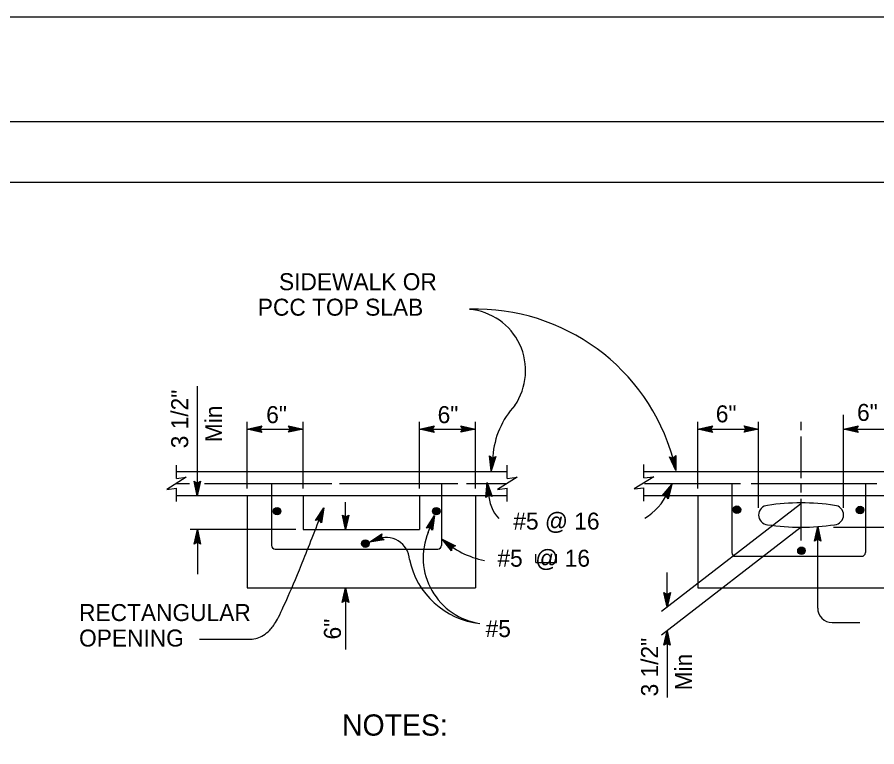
# Model space of a CAD drawing. Extents: x -894 to 866, y -472 to 714.
# Drawn here: x -532.9 to -178.8, y 412.9 to 713.6 of the extents above; entities that cross this region are included whole.
import ezdxf

# ---------------------------------------------------------------- set-up
doc = ezdxf.new("R2010")
doc.units = 0
for name, color, linetype in [('border_PLOTTING-ELEMENTS', 7, 'Continuous'), ('border_rw_22x34_Cut_Lines', 7, 'Continuous'), ('border_SHEET', 7, 'Continuous'), ('pp_PRESENTATION', 7, 'Continuous'), ('rd_MISC', 7, 'Continuous'), ('str-reinforcement A', 7, 'Continuous'), ('str-reinforcement B', 7, 'Continuous'), ('wall_RW-DETAIL', 7, 'Continuous'), ('wall_RW-DETAIL-anno', 7, 'Continuous')]:
    doc.layers.add(name, color=color, linetype=linetype)

msp = doc.modelspace()

# ---------------------------------------------------------------- linework, layer by layer
at = {"layer": 'border_PLOTTING-ELEMENTS'}
for points in [[(-894.04, -472.44), (865.96, -472.44), (865.96, 713.56), (-894.04, 713.56)], [(-864.04, 670.56), (835.96, 670.56), (835.96, -429.44), (-864.04, -429.44)]]:
    msp.add_lwpolyline(points, close=True, dxfattribs=at)
at = {"layer": 'border_rw_22x34_Cut_Lines'}
msp.add_lwpolyline([(-864.04, 670.56), (835.96, 670.56), (835.96, -429.44), (-864.04, -429.44)], close=True, dxfattribs=at)
at = {"layer": 'border_SHEET'}
msp.add_line((-814.04, 645.56), (810.96, 645.56), dxfattribs=at)
at = {"layer": 'pp_PRESENTATION'}
for p, q in [((-467.25, 523.52), (-467.25, 529.02)), ((-331, 523.51), (-331, 529.01)), ((-274.71, 523.72), (-274.71, 529.22)), ((-467.25, 514.02), (-467.25, 519.52)), ((-331, 514.01), (-331, 519.51)), ((-274.71, 514.22), (-274.71, 519.72))]:
    msp.add_line(p, q, dxfattribs=at)
for points in [[(-274.71, 523.72), (-270.71, 524.22), (-278.71, 519.22), (-274.71, 519.72)], [(-467.25, 523.52), (-463.25, 524.02), (-471.25, 519.02), (-467.25, 519.52)], [(-331, 523.51), (-327, 524.01), (-335, 519.01), (-331, 519.51)]]:
    msp.add_lwpolyline(points, dxfattribs=at)
at = {"layer": 'rd_MISC'}
for points in [[(-210, 543.42), (-210, 546.85)], [(-210, 523.68), (-210, 540.84)], [(-210, 517.67), (-210, 521.1)], [(-210, 497.93), (-210, 515.09)]]:
    msp.add_lwpolyline(points, dxfattribs=at)
at = {"layer": 'str-reinforcement A'}
for p, q in [((-467.37, 521.44), (-461.9, 521.44)), ((-455.71, 521.44), (-403.32, 521.44)), ((-428.14, 521.44), (-428.14, 495.94)), ((-400.11, 521.44), (-351.34, 521.44)), ((-358.14, 521.44), (-358.14, 495.94)), ((-347.87, 521.44), (-331.14, 521.44)), ((-274.5, 521.44), (-234.9, 521.44)), ((-230.53, 521.44), (-178.72, 521.44)), ((-426.64, 494.44), (-359.64, 494.44))]:
    msp.add_line(p, q, dxfattribs=at)
for centre, radius, start, end in [((-223.5, 508.44), 4, 94.1906, 265.8094), ((-210, 418.83), 94.61, 81.6177, 98.3823), ((-196.5, 508.44), 4, 274.1906, 85.8094), ((-210, 598.06), 94.61, 261.6177, 278.3823), ((-426.64, 495.94), 1.5, 180, 270), ((-359.64, 495.94), 1.5, 270, 0)]:
    msp.add_arc(centre, radius, start, end, dxfattribs=at)
at = {"layer": 'str-reinforcement B'}
for centre, radius in [((-425.85, 510.04), 1.56), ((-425.85, 510.04), 1.37), ((-425.85, 510.04), 1.19), ((-425.85, 510.04), 1), ((-425.85, 510.04), 0.812), ((-425.85, 510.04), 0.625), ((-425.85, 510.04), 0.437), ((-425.85, 510.04), 0.187), ((-360.25, 510.04), 1.56), ((-360.25, 510.04), 1.37), ((-360.25, 510.04), 1.19), ((-360.25, 510.04), 1), ((-360.25, 510.04), 0.812), ((-360.25, 510.04), 0.625), ((-360.25, 510.04), 0.437), ((-360.25, 510.04), 0.187), ((-236.42, 510.63), 1.56), ((-236.42, 510.63), 1.37), ((-236.42, 510.63), 1.19), ((-236.42, 510.63), 1), ((-236.42, 510.63), 0.812), ((-236.42, 510.63), 0.625), ((-236.42, 510.63), 0.437), ((-236.42, 510.63), 0.187), ((-185.67, 510.49), 1.56), ((-185.67, 510.49), 1.37), ((-185.67, 510.49), 1.19), ((-185.67, 510.49), 1), ((-185.67, 510.49), 0.812), ((-185.67, 510.49), 0.625), ((-185.67, 510.49), 0.437), ((-185.67, 510.49), 0.187), ((-389.46, 496.67), 1.56), ((-389.46, 496.67), 1.37), ((-389.46, 496.67), 1.19), ((-389.46, 496.67), 1), ((-389.46, 496.67), 0.812), ((-389.46, 496.67), 0.625), ((-389.46, 496.67), 0.437), ((-389.46, 496.67), 0.187), ((-209.82, 493.71), 1.56), ((-209.82, 493.71), 1.37), ((-209.82, 493.71), 1.19), ((-209.82, 493.71), 1), ((-209.82, 493.71), 0.812), ((-209.82, 493.71), 0.625), ((-209.82, 493.71), 0.437), ((-209.82, 493.71), 0.187)]:
    msp.add_circle(centre, radius, dxfattribs=at)
at = {"layer": 'wall_RW-DETAIL'}
for p, q in [((-467.25, 526.44), (-331.14, 526.44)), ((-274.5, 526.44), (-99.56, 526.44)), ((-238.5, 521.44), (-238.5, 492.94)), ((-183.5, 521.44), (-183.5, 492.94)), ((-467.25, 516.44), (-331.14, 516.44)), ((-438.14, 516.44), (-438.14, 478.44)), ((-415.14, 516.44), (-415.14, 502.44)), ((-367.14, 516.44), (-367.14, 502.44)), ((-344.14, 516.44), (-344.14, 478.44)), ((-274.5, 516.44), (-99.56, 516.44)), ((-252.5, 516.44), (-252.5, 478.44)), ((-415.14, 502.44), (-367.14, 502.44)), ((-237, 491.44), (-221.38, 491.44)), ((-222.51, 491.44), (-195.85, 491.44)), ((-196.88, 491.44), (-185, 491.44)), ((-438.14, 478.44), (-344.14, 478.44)), ((-252.5, 478.44), (-170.5, 478.44))]:
    msp.add_line(p, q, dxfattribs=at)
for centre, start, end in [((-237, 492.94), 180, 270), ((-185, 492.94), 270, 0)]:
    msp.add_arc(centre, 1.5, start, end, dxfattribs=at)
at = {"layer": 'wall_RW-DETAIL-anno'}
for p, q in [((-458.68, 516.44), (-458.68, 561.5)), ((-192.5, 511.44), (-192.5, 549.75)), ((-438.14, 519.44), (-438.14, 546.85)), ((-415.14, 519.44), (-415.14, 546.85)), ((-367.14, 519.44), (-367.14, 546.85)), ((-344.14, 519.44), (-344.14, 546.85)), ((-252.5, 519.44), (-252.5, 546.85)), ((-227.5, 511.44), (-227.5, 546.85)), ((-438.14, 543.85), (-432.14, 545.18)), ((-438.14, 543.85), (-415.14, 543.85)), ((-432.14, 542.51), (-438.14, 543.85)), ((-438.14, 543.85), (-438.14, 543.85)), ((-432.36, 542.87), (-436.76, 543.85)), ((-436.75, 543.86), (-432.38, 544.82)), ((-435.38, 543.85), (-432.55, 544.48)), ((-432.59, 543.23), (-435.38, 543.85)), ((-434, 543.85), (-432.79, 544.12)), ((-432.77, 543.57), (-434, 543.85)), ((-432.14, 545.18), (-432.94, 543.85)), ((-432.94, 543.85), (-432.14, 542.51)), ((-432.14, 545.18), (-432.14, 545.18)), ((-432.14, 542.51), (-432.14, 542.51)), ((-420.34, 543.85), (-421.14, 545.19)), ((-421.14, 545.19), (-421.14, 545.19)), ((-421.14, 545.19), (-415.14, 543.85)), ((-415.14, 543.85), (-421.14, 542.52)), ((-421.14, 542.52), (-420.34, 543.85)), ((-421.14, 542.52), (-421.14, 542.52)), ((-420.92, 544.84), (-416.52, 543.85)), ((-416.53, 543.85), (-420.91, 542.88)), ((-417.9, 543.85), (-420.73, 543.23)), ((-420.69, 544.48), (-417.9, 543.85)), ((-420.51, 544.13), (-419.29, 543.86)), ((-419.29, 543.86), (-420.49, 543.59)), ((-415.14, 543.85), (-415.14, 543.85)), ((-367.14, 543.85), (-361.14, 545.18)), ((-367.14, 543.85), (-344.14, 543.85)), ((-361.14, 542.51), (-367.14, 543.85)), ((-367.14, 543.85), (-367.14, 543.85)), ((-361.36, 542.87), (-365.76, 543.85)), ((-365.75, 543.86), (-361.38, 544.82)), ((-364.38, 543.85), (-361.55, 544.48)), ((-361.59, 543.23), (-364.38, 543.85)), ((-363, 543.85), (-361.79, 544.12)), ((-361.77, 543.57), (-363, 543.85)), ((-361.14, 545.18), (-361.94, 543.85)), ((-361.94, 543.85), (-361.14, 542.51)), ((-361.14, 545.18), (-361.14, 545.18)), ((-361.14, 542.51), (-361.14, 542.51)), ((-349.34, 543.85), (-350.14, 545.19)), ((-350.14, 545.19), (-350.14, 545.19)), ((-350.14, 545.19), (-344.14, 543.85)), ((-344.14, 543.85), (-350.14, 542.52)), ((-350.14, 542.52), (-349.34, 543.85)), ((-350.14, 542.52), (-350.14, 542.52)), ((-349.92, 544.84), (-345.52, 543.85)), ((-345.53, 543.85), (-349.91, 542.88)), ((-346.9, 543.85), (-349.73, 543.23)), ((-349.69, 544.48), (-346.9, 543.85)), ((-349.51, 544.13), (-348.29, 543.86)), ((-348.29, 543.86), (-349.49, 543.59)), ((-344.14, 543.85), (-344.14, 543.85)), ((-252.5, 543.85), (-246.5, 545.18)), ((-252.5, 543.85), (-227.5, 543.85)), ((-246.5, 542.51), (-252.5, 543.85)), ((-252.5, 543.85), (-252.5, 543.85)), ((-246.72, 542.87), (-251.12, 543.85)), ((-251.11, 543.86), (-246.74, 544.82)), ((-249.74, 543.85), (-246.92, 544.48)), ((-246.95, 543.23), (-249.74, 543.85)), ((-248.36, 543.85), (-247.15, 544.12)), ((-247.13, 543.57), (-248.36, 543.85)), ((-246.5, 545.18), (-247.3, 543.85)), ((-247.3, 543.85), (-246.5, 542.51)), ((-246.5, 545.18), (-246.5, 545.18)), ((-246.5, 542.51), (-246.5, 542.51)), ((-232.7, 543.85), (-233.5, 545.19)), ((-233.5, 545.19), (-233.5, 545.19)), ((-233.5, 545.19), (-227.5, 543.85)), ((-227.5, 543.85), (-233.5, 542.52)), ((-233.5, 542.52), (-232.7, 543.85)), ((-233.5, 542.52), (-233.5, 542.52)), ((-233.29, 544.84), (-228.88, 543.85)), ((-228.89, 543.85), (-233.27, 542.88)), ((-230.27, 543.85), (-233.09, 543.23)), ((-233.05, 544.48), (-230.27, 543.85)), ((-232.88, 544.13), (-231.65, 543.86)), ((-231.65, 543.86), (-232.86, 543.59)), ((-227.5, 543.85), (-227.5, 543.85)), ((-192.5, 543.85), (-186.5, 545.18)), ((-192.5, 543.85), (-170.5, 543.85)), ((-186.5, 542.51), (-192.5, 543.85)), ((-192.5, 543.85), (-192.5, 543.85)), ((-186.72, 542.87), (-191.12, 543.85)), ((-191.11, 543.86), (-186.74, 544.82)), ((-189.74, 543.85), (-186.92, 544.48)), ((-186.95, 543.23), (-189.74, 543.85)), ((-188.36, 543.85), (-187.15, 544.12)), ((-187.13, 543.57), (-188.36, 543.85)), ((-186.5, 545.18), (-187.3, 543.85)), ((-187.3, 543.85), (-186.5, 542.51)), ((-186.5, 545.18), (-186.5, 545.18)), ((-186.5, 542.51), (-186.5, 542.51)), ((-337.66, 526.71), (-338.34, 532.82)), ((-338.34, 532.82), (-338.34, 532.82)), ((-338.34, 532.82), (-337.1, 531.88)), ((-337.51, 528.09), (-338.01, 532.55)), ((-337.36, 529.46), (-337.68, 532.33)), ((-337.02, 532.64), (-337.66, 526.71)), ((-335.68, 532.53), (-337.66, 526.71)), ((-336.06, 532.36), (-337.51, 528.08)), ((-336.44, 532.16), (-337.36, 529.46)), ((-337.21, 530.83), (-337.35, 532.06)), ((-336.81, 532.02), (-337.21, 530.83)), ((-337.1, 531.88), (-335.68, 532.53)), ((-335.68, 532.53), (-335.68, 532.53)), ((-261.64, 526.8), (-264.24, 532.36)), ((-264.24, 532.36), (-264.24, 532.36)), ((-264.24, 532.36), (-262.76, 531.87)), ((-261.94, 528.15), (-263.83, 532.21)), ((-262.23, 529.49), (-263.46, 532.11)), ((-262.53, 530.84), (-263.05, 531.96)), ((-262.76, 531.87), (-261.63, 532.94)), ((-262.73, 531.71), (-261.64, 526.8)), ((-262.53, 532.1), (-262.53, 530.84)), ((-262.23, 532.35), (-262.23, 529.49)), ((-261.93, 532.65), (-261.93, 528.14)), ((-261.63, 532.94), (-261.64, 526.8)), ((-261.63, 532.94), (-261.63, 532.94)), ((-337.66, 526.71), (-337.66, 526.71)), ((-261.64, 526.8), (-261.64, 526.8)), ((-458.7, 516.41), (-460.03, 522.41)), ((-460.03, 522.41), (-460.03, 522.41)), ((-460.03, 522.41), (-458.7, 521.61)), ((-458.7, 517.8), (-459.67, 522.17)), ((-458.7, 519.17), (-459.32, 522)), ((-458.7, 520.55), (-458.97, 521.76)), ((-458.7, 521.61), (-457.36, 522.41)), ((-457.36, 522.41), (-458.7, 516.41)), ((-457.72, 522.19), (-458.7, 517.79)), ((-458.08, 521.96), (-458.7, 519.17)), ((-458.42, 521.78), (-458.7, 520.55)), ((-457.36, 522.41), (-457.36, 522.41)), ((-339.86, 515.71), (-339.35, 521.84)), ((-338.74, 517.39), (-339.35, 521.84)), ((-339.35, 521.84), (-339.35, 521.84)), ((-339.35, 521.84), (-337.22, 516.07)), ((-267.15, 516.3), (-263.27, 521.07)), ((-264.91, 517.79), (-263.27, 521.07)), ((-263.27, 521.07), (-264.77, 515.1)), ((-263.27, 521.07), (-263.27, 521.07)), ((-339.54, 515.98), (-339.16, 520.47)), ((-339.22, 516.26), (-338.98, 519.1)), ((-339.16, 520.46), (-337.61, 516.26)), ((-338.98, 519.1), (-337.97, 516.39)), ((-338.9, 516.48), (-338.79, 517.73)), ((-338.79, 517.73), (-338.36, 516.57)), ((-266.74, 516.33), (-263.89, 519.83)), ((-266.31, 516.38), (-264.51, 518.6)), ((-265.92, 516.38), (-265.13, 517.36)), ((-265.13, 517.36), (-265.43, 516.16)), ((-264.51, 518.6), (-265.21, 515.79)), ((-263.89, 519.82), (-264.98, 515.47)), ((-458.7, 516.41), (-458.7, 516.41)), ((-397.63, 502.44), (-397.63, 513.76)), ((-338.65, 516.69), (-339.86, 515.71)), ((-339.86, 515.71), (-339.86, 515.71)), ((-337.22, 516.07), (-338.65, 516.69)), ((-337.22, 516.07), (-337.22, 516.07)), ((-265.6, 516.41), (-267.15, 516.3)), ((-267.15, 516.3), (-267.15, 516.3)), ((-264.77, 515.1), (-265.6, 516.41)), ((-264.77, 515.1), (-264.77, 515.1)), ((-410, 506.25), (-406.58, 511.36)), ((-409.59, 506.32), (-407.08, 510.07)), ((-407.08, 510.06), (-407.76, 505.63)), ((-406.58, 511.36), (-407.51, 505.28)), ((-406.58, 511.36), (-406.58, 511.36)), ((-210.28, 512.99), (-267.55, 468.68)), ((-408.46, 506.51), (-410, 506.25)), ((-409.17, 506.41), (-407.58, 508.78)), ((-408.78, 506.45), (-408.08, 507.5)), ((-407.51, 505.28), (-408.46, 506.51)), ((-408.08, 507.5), (-408.27, 506.27)), ((-408.06, 507.55), (-408.06, 507.55)), ((-407.58, 508.78), (-408.02, 505.92)), ((-397.63, 502.44), (-398.96, 508.44)), ((-398.96, 508.44), (-398.96, 508.44)), ((-398.96, 508.44), (-397.63, 507.64)), ((-397.63, 503.84), (-398.6, 508.21)), ((-397.63, 505.21), (-398.25, 508.03)), ((-397.63, 506.59), (-397.89, 507.8)), ((-397.63, 507.64), (-396.29, 508.44)), ((-396.29, 508.44), (-397.63, 502.44)), ((-396.65, 508.23), (-397.63, 503.82)), ((-397, 507.99), (-397.63, 505.21)), ((-397.35, 507.82), (-397.63, 506.59)), ((-396.29, 508.44), (-396.29, 508.44)), ((-364.35, 503.08), (-361, 508.23)), ((-363.94, 503.16), (-361.48, 506.94)), ((-363.59, 501.29), (-361, 508.23)), ((-361.48, 506.93), (-362.11, 502.49)), ((-361, 508.23), (-361.85, 502.15)), ((-361, 508.23), (-361, 508.23)), ((-410, 506.25), (-410, 506.25)), ((-407.51, 505.28), (-407.51, 505.28)), ((-362.82, 503.36), (-364.35, 503.08)), ((-364.35, 503.08), (-364.35, 503.08)), ((-363.53, 503.25), (-361.97, 505.65)), ((-363.14, 503.3), (-362.45, 504.35)), ((-361.85, 502.15), (-362.82, 503.36)), ((-362.45, 504.35), (-362.62, 503.13)), ((-361.97, 505.65), (-362.37, 502.78)), ((-210, 503.44), (-267.55, 458.92)), ((-204.48, 497.69), (-203.15, 503.69)), ((-203.15, 470.14), (-203.15, 503.69)), ((-203.15, 503.69), (-203.15, 503.69)), ((-203.15, 503.69), (-201.81, 497.69)), ((-196.66, 503.44), (-150.54, 503.44)), ((-418.14, 502.44), (-461.68, 502.44)), ((-460.02, 496.44), (-458.68, 502.44)), ((-459.66, 496.66), (-458.68, 501.06)), ((-459.31, 496.89), (-458.68, 499.68)), ((-458.68, 502.44), (-458.68, 484.03)), ((-458.68, 502.44), (-458.68, 502.44)), ((-458.68, 502.44), (-457.35, 496.44)), ((-458.68, 501.05), (-457.71, 496.68)), ((-458.68, 499.68), (-458.06, 496.86)), ((-397.63, 502.44), (-397.63, 502.44)), ((-387.79, 497.22), (-382.7, 500.68)), ((-386.49, 497.74), (-382.79, 500.26)), ((-385.22, 498.24), (-382.82, 499.87)), ((-383.93, 498.75), (-382.91, 499.45)), ((-382.7, 500.68), (-382.95, 499.15)), ((-382.7, 500.68), (-382.7, 500.68)), ((-361.85, 502.15), (-361.85, 502.15)), ((-204.13, 497.91), (-203.15, 502.31)), ((-203.77, 498.14), (-203.15, 500.93)), ((-203.42, 498.32), (-203.15, 499.55)), ((-203.15, 500.93), (-202.52, 498.11)), ((-203.15, 499.55), (-202.88, 498.34)), ((-203.14, 502.3), (-202.17, 497.93)), ((-458.68, 497.24), (-460.02, 496.44)), ((-460.02, 496.44), (-460.02, 496.44)), ((-458.96, 497.07), (-458.68, 498.3)), ((-458.68, 498.3), (-458.42, 497.09)), ((-457.35, 496.44), (-458.68, 497.24)), ((-457.35, 496.44), (-457.35, 496.44)), ((-384.9, 498.37), (-387.79, 497.22)), ((-381.72, 498.2), (-387.79, 497.22)), ((-387.79, 497.22), (-387.79, 497.22)), ((-382.05, 498.45), (-386.5, 497.73)), ((-382.4, 498.69), (-385.22, 498.24)), ((-382.69, 498.95), (-383.93, 498.75)), ((-382.95, 499.15), (-381.72, 498.2)), ((-381.72, 498.2), (-381.72, 498.2)), ((-354.03, 493.66), (-357.82, 498.49)), ((-357.82, 498.49), (-357.82, 498.49)), ((-357.82, 498.49), (-352.34, 495.72)), ((-353.97, 494.07), (-356.76, 497.62)), ((-356.75, 497.62), (-352.75, 495.59)), ((-353.93, 494.49), (-355.69, 496.74)), ((-355.69, 496.74), (-353.11, 495.44)), ((-353.84, 494.87), (-354.62, 495.87)), ((-354.62, 495.87), (-353.52, 495.31)), ((-203.15, 498.49), (-204.48, 497.69)), ((-204.48, 497.69), (-204.48, 497.69)), ((-201.81, 497.69), (-203.15, 498.49)), ((-201.82, 497.69), (-201.82, 497.69)), ((-353.8, 495.2), (-354.03, 493.66)), ((-354.03, 493.66), (-354.03, 493.66)), ((-352.34, 495.72), (-353.8, 495.2)), ((-352.34, 495.72), (-352.34, 495.72)), ((-319.2, 488.83), (-319.2, 492.33)), ((-310.73, 488.83), (-310.73, 492.33)), ((-319.2, 488.83), (-310.73, 488.83)), ((-265.18, 470.52), (-265.18, 484.76)), ((-398.97, 472.44), (-397.63, 478.44)), ((-397.63, 478.44), (-397.63, 453.1)), ((-397.63, 478.44), (-397.63, 478.44)), ((-397.63, 478.44), (-396.3, 472.44)), ((-398.61, 472.66), (-397.63, 477.06)), ((-398.25, 472.89), (-397.63, 475.68)), ((-397.63, 477.05), (-396.66, 472.68)), ((-397.63, 475.68), (-397.01, 472.86)), ((-265.18, 470.52), (-266.51, 476.52)), ((-266.51, 476.52), (-266.51, 476.52)), ((-266.51, 476.52), (-265.18, 475.72)), ((-265.19, 471.91), (-266.15, 476.28)), ((-265.18, 473.28), (-265.81, 476.11)), ((-265.18, 474.66), (-265.45, 475.87)), ((-265.18, 475.72), (-263.84, 476.52)), ((-263.84, 476.52), (-265.18, 470.52)), ((-264.2, 476.3), (-265.18, 471.9)), ((-264.56, 476.07), (-265.18, 473.28)), ((-264.9, 475.89), (-265.18, 474.66)), ((-263.84, 476.52), (-263.84, 476.52)), ((-397.63, 473.24), (-398.97, 472.44)), ((-398.97, 472.44), (-398.97, 472.44)), ((-397.91, 473.07), (-397.63, 474.3)), ((-397.63, 474.3), (-397.36, 473.09)), ((-396.3, 472.44), (-397.63, 473.24)), ((-396.3, 472.44), (-396.3, 472.44)), ((-265.18, 470.52), (-265.18, 470.52)), ((-197.15, 464.14), (-185.79, 464.14)), ((-266.52, 454.76), (-265.18, 460.76)), ((-265.18, 460.76), (-265.18, 433.26)), ((-265.18, 460.76), (-265.18, 460.76)), ((-265.18, 460.76), (-263.85, 454.76)), ((-266.17, 454.97), (-265.18, 459.38)), ((-265.81, 455.21), (-265.18, 457.99)), ((-265.18, 459.37), (-264.21, 454.99)), ((-265.18, 457.99), (-264.56, 455.17)), ((-265.18, 455.56), (-266.52, 454.76)), ((-266.52, 454.76), (-266.52, 454.76)), ((-265.46, 455.38), (-265.19, 456.61)), ((-265.19, 456.61), (-264.92, 455.4)), ((-263.85, 454.76), (-265.18, 455.56)), ((-263.85, 454.76), (-263.85, 454.76))]:
    msp.add_line(p, q, dxfattribs=at)
for centre, radius, start, end in [((-343.88, 508.96), 84.28, 15.658, 91.8154), ((-348.82, 567.94), 25.35, 325.5487, 84.8536), ((-301.72, 529.77), 35.42, 137.6982, 175.3468), ((-322.78, 517.83), 15.97, 181.5762, 222.9112), ((-286.66, 527.55), 23.84, 300.9133, 335.828), ((-338.29, 490.85), 27.37, 157.5914, 261.6515), ((-380.94, 489.59), 9.63, 3.1358, 114.247), ((-333.38, 525.34), 36.31, 227.6739, 258.7822), ((-338.67, 496.93), 33.36, 191.7906, 263.8136), ((-197.15, 470.14), 6, 180, 270)]:
    msp.add_arc(centre, radius, start, end, dxfattribs=at)
msp.add_open_spline([(-457.8, 457.32), (-451.72, 457.32), (-442.35, 457.32), (-431.77, 457.32), (-423.5, 467.54), (-406.58, 511.36)], degree=2, dxfattribs=at)

# ---------------------------------------------------------------- texts
for s, height, p in [('SIDEWALK OR', 7, (-425.06, 601.08)), ('PCC TOP SLAB', 7, (-433.78, 590.58)), ('6"', 7, (-430.32, 546.31)), ('6"', 7, (-359.71, 546.31)), ('6"', 7, (-245.12, 546.64)), ('6"', 7, (-186.93, 547.22)), ('#5 @ 16', 7, (-328.53, 502.44)), ('#5  @ 16', 7, (-335.08, 487.15)), ('RECTANGULAR', 7, (-507.42, 464.76)), ('#5', 7, (-339.94, 458.16)), ('OPENING', 7, (-507.42, 454.26)), ('NOTES:', 8.75, (-399.09, 417.55))]:
    msp.add_text(s, height=height, dxfattribs=at).set_placement(p)
for s, p in [('3 1/2"', (-462.47, 535.94)), ('Min', (-448.47, 538.44)), ('6"', (-399.55, 457.19)), ('3 1/2"', (-268.9, 433.72)), ('Min', (-254.9, 436.21))]:
    msp.add_text(s, height=7, rotation=90, dxfattribs=at).set_placement(p)

doc.saveas('drawing.dxf')
